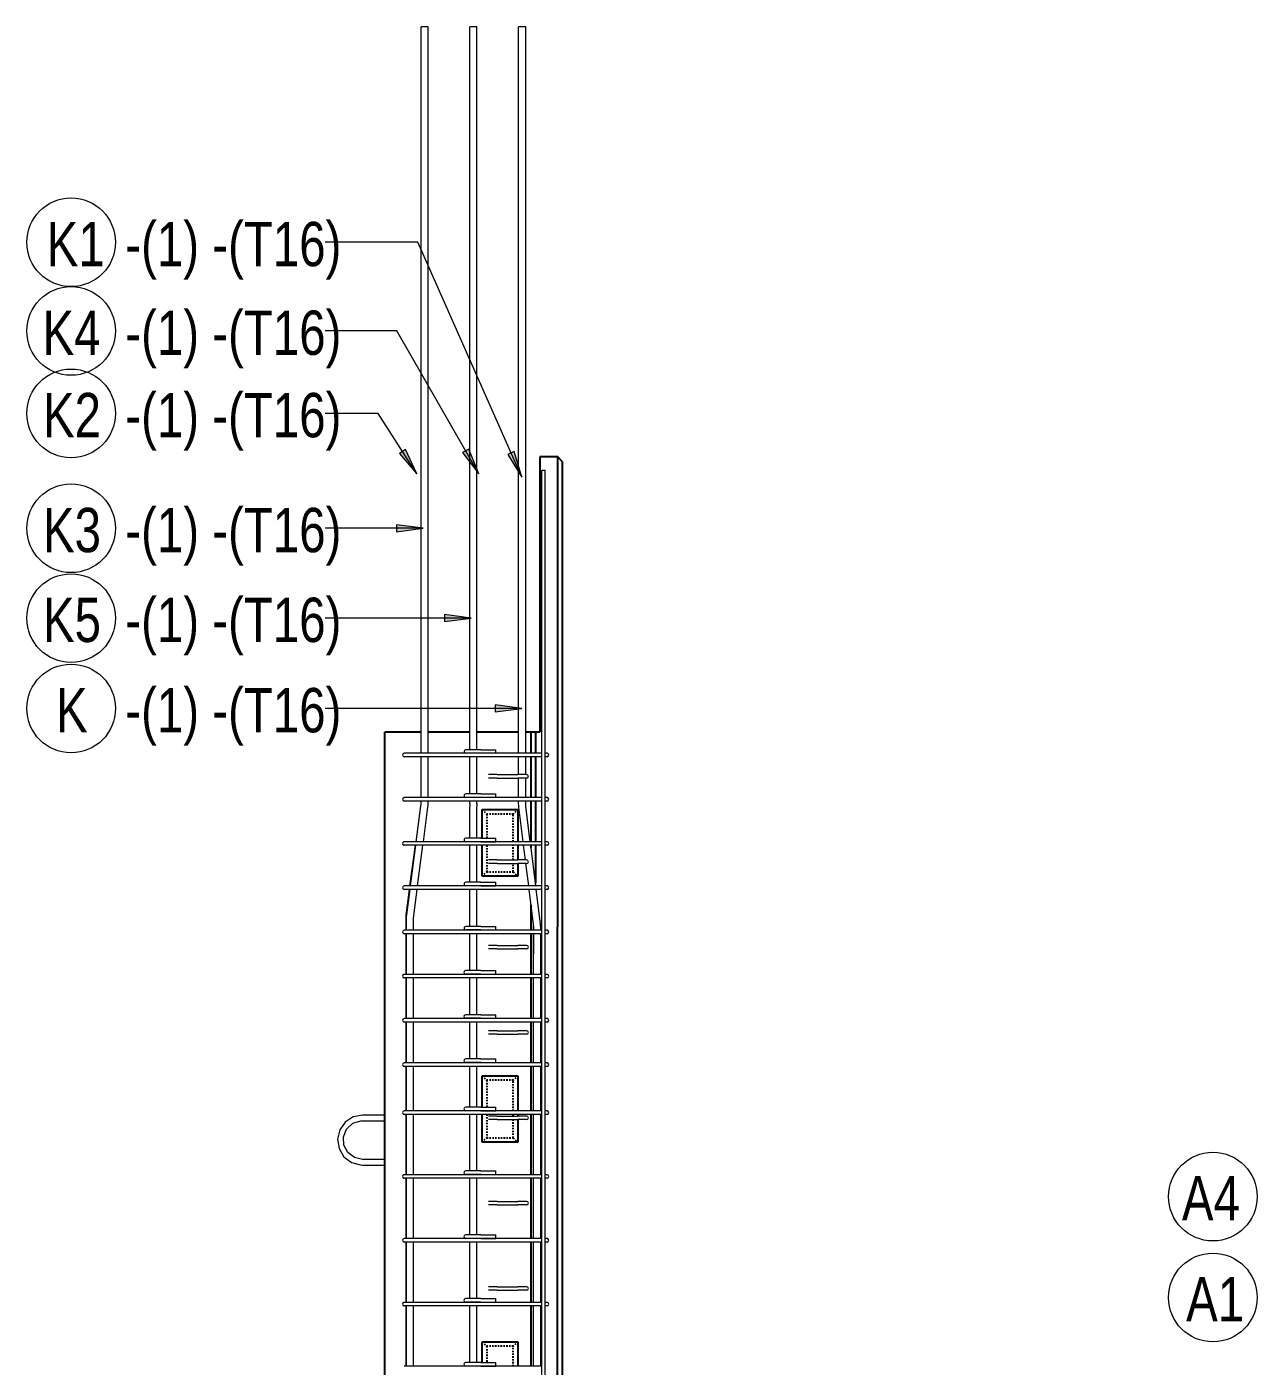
# Model space of a CAD drawing. Header units: millimetres. Extents: x -12508 to 11584, y -2169 to 13538.
# Drawn here: x -5762 to -2987, y 1610 to 4630 of the extents above; entities that cross this region are included whole.
import ezdxf

# ---------------------------------------------------------------- set-up
doc = ezdxf.new("R2010")
doc.units = ezdxf.units.MM
doc.linetypes.add('Dash', pattern=[6.36, 3.18, -3.18])
for name, color, linetype, lineweight in [('A-GENM', 13, 'Continuous', 18), ('A-WALL', 113, 'Continuous', 25), ('A-WALL-HDLN', 110, 'Dash', 25), ('S-COLS', 52, 'Continuous', 18), ('S-COLS-HDLN', 52, 'Dash', 18), ('S-RBAR', 171, 'Continuous', 18), ('S-RBAR-IDEN', 171, 'Continuous', 9)]:
    doc.layers.add(name, color=color, linetype=linetype, lineweight=lineweight)
doc.styles.add('Nirmala UI Semilight', font='NirmalaS.ttf', dxfattribs={"width": 0.8, "height": 100})

# ---------------------------------------------------------------- blocks, each defined once
blk = doc.blocks.new('12_7Ø_ Lifting Insert_COLUMN - 12_9Ø Lifting insert-1653057-Elevation Right 1')
at = {"layer": 'A-GENM'}
for p, q in [((12713.7, 2176.1), (12663.7, 2176.1)), ((12663.7, 2163.4), (12713.7, 2163.4)), ((12713.7, 2076.1), (12663.7, 2076.1)), ((12663.7, 2063.4), (12713.7, 2063.4))]:
    blk.add_line(p, q, dxfattribs=at)
at = {"layer": 'A-GENM', "flags": 128}
for points in [[(12663.7, 2176.1), (12642.7, 2172), (12624.7, 2160.3), (12612.3, 2142.8), (12607.4, 2121.9), (12610.7, 2100.7), (12621.6, 2082.2), (12638.7, 2069.2), (12659.4, 2063.5), (12663.7, 2063.4)], [(12663.7, 2076.1), (12645.3, 2080.1), (12630.3, 2091.6), (12621.6, 2108.3), (12620.7, 2127.1), (12627.8, 2144.5), (12641.6, 2157.4), (12659.6, 2163.2), (12663.7, 2163.4)]]:
    blk.add_lwpolyline(points, dxfattribs=at)
blk = doc.blocks.new('M_Rebar Tag_rfa MARK - ARROW-794226-Elevation Right 1')
at = {"layer": 'S-RBAR-IDEN'}
blk.add_circle((12006.5, 3944.3), 100, dxfattribs=at)
blk = doc.blocks.new('M_Rebar Tag_rfa Dimension - ARROW-793927-Elevation Right 2')
at = {"layer": 'S-RBAR-IDEN'}
blk.add_circle((11535.3, 3792.2), 100, dxfattribs=at)
blk = doc.blocks.new('M_Rebar Tag_rfa Dimension - DOT-793929-Elevation Right 2')
at = {"layer": 'S-RBAR-IDEN'}
blk.add_circle((13398.1, 1558.8), 100, dxfattribs=at)

msp = doc.modelspace()

# ---------------------------------------------------------------- hatches: boundary and pattern name
at = {"layer": 'S-RBAR-IDEN'}
for points in [[(-4882.2, 3621.9), (-4907.9, 3676.7), (-4921.2, 3668.2)], [(-4742.1, 3621.9), (-4765.2, 3677.8), (-4778.9, 3670)], [(-4645.5, 3614.3), (-4662.6, 3672.4), (-4677, 3666)], [(-4868.2, 3499.3), (-4928.2, 3507.2), (-4928.2, 3491.4)], [(-4759.6, 3296.7), (-4819.6, 3304.6), (-4819.6, 3288.8)], [(-4645.5, 3093), (-4705.5, 3100.9), (-4705.5, 3085.1)]]:
    msp.add_hatch(color=256, dxfattribs=at).paths.add_polyline_path(points)

# ---------------------------------------------------------------- linework, layer by layer
at = {"layer": 'A-WALL'}
for p, q in [((-4564.6, 3660.3), (-4604.6, 3660.3)), ((-4604.6, 3660.3), (-4604.6, 3039.8)), ((-4564.7, -1395.2), (-4564.6, 3660.3)), ((-4554.6, 3650.3), (-4564.6, 3660.3)), ((-4554.6, 3650.3), (-4554.7, -1395.2)), ((-4954.7, -1395.2), (-4954.6, 3039.8)), ((-4954.6, 3039.8), (-4954.6, 3039.8)), ((-4872.6, 3039.8), (-4954.6, 3039.8)), ((-4762.6, 3039.8), (-4856.6, 3039.8)), ((-4652.6, 3039.8), (-4746.6, 3039.8)), ((-4624.6, 3039.8), (-4636.6, 3039.8)), ((-4624.6, 2992), (-4624.6, 3039.8)), ((-4614.6, 3039.8), (-4624.6, 3039.8)), ((-4604.6, 3039.8), (-4614.6, 3039.8)), ((-4614.6, 3039.8), (-4614.6, 2992)), ((-4624.6, 2892.2), (-4624.6, 2983.9)), ((-4614.6, 2983.9), (-4614.6, 2892.2)), ((-4624.6, 2792.5), (-4624.6, 2884.2)), ((-4614.6, 2884.2), (-4614.6, 2792.5)), ((-4734.6, 2800.6), (-4734.6, 2864.8)), ((-4734.6, 2864.8), (-4654.6, 2864.8)), ((-4654.6, 2864.8), (-4654.6, 2792.5)), ((-4734.6, 2714.8), (-4734.6, 2784.5)), ((-4654.6, 2784.5), (-4654.6, 2751.3)), ((-4624.6, 2779.2), (-4624.6, 2784.5)), ((-4614.6, 2784.5), (-4614.6, 2699)), ((-4654.6, 2743.3), (-4654.6, 2714.8)), ((-4654.6, 2714.8), (-4734.6, 2714.8)), ((-4624.6, 2593), (-4624.6, 2649.9)), ((-4624.6, 2493.3), (-4624.6, 2585)), ((-4624.6, 2393.6), (-4624.6, 2485.3)), ((-4624.6, 2293.8), (-4624.6, 2385.6)), ((-4624.6, 2185.5), (-4624.6, 2285.8)), ((-4734.6, 2193.8), (-4734.6, 2264.8)), ((-4734.6, 2264.8), (-4654.6, 2264.8)), ((-4654.6, 2264.8), (-4654.6, 2185.5)), ((-4734.6, 2114.8), (-4734.6, 2177.5)), ((-4654.6, 2177.5), (-4654.6, 2173.8)), ((-4624.6, 2041.5), (-4624.6, 2177.5)), ((-4654.6, 2165.8), (-4654.6, 2114.8)), ((-4654.6, 2114.8), (-4734.6, 2114.8)), ((-4624.6, 1897.6), (-4624.6, 2033.5)), ((-4624.6, 1753.6), (-4624.6, 1889.6)), ((-4624.6, 1609.7), (-4624.6, 1745.6)), ((-4734.6, 1618.1), (-4734.6, 1664.8)), ((-4734.6, 1664.8), (-4654.6, 1664.8)), ((-4654.6, 1664.8), (-4654.6, 1609.7))]:
    msp.add_line(p, q, dxfattribs=at)
at = {"layer": 'A-WALL-HDLN'}
for p, q in [((-4954.6, 3039.8), (-4954.6, 3039.8)), ((-4734.6, 2864.8), (-4724.6, 2854.8)), ((-4664.6, 2854.8), (-4724.6, 2854.8)), ((-4724.6, 2854.8), (-4724.6, 2800.6)), ((-4654.6, 2864.8), (-4664.6, 2854.8)), ((-4664.6, 2792.5), (-4664.6, 2854.8)), ((-4724.6, 2784.5), (-4724.6, 2724.8)), ((-4664.6, 2751.3), (-4664.6, 2784.5)), ((-4734.6, 2714.8), (-4724.6, 2724.8)), ((-4724.6, 2724.8), (-4664.6, 2724.8)), ((-4664.6, 2724.8), (-4664.6, 2743.3)), ((-4664.6, 2724.8), (-4654.6, 2714.8)), ((-4734.6, 2264.8), (-4724.6, 2254.8)), ((-4664.6, 2254.8), (-4724.6, 2254.8)), ((-4724.6, 2254.8), (-4724.6, 2193.8)), ((-4654.6, 2264.8), (-4664.6, 2254.8)), ((-4664.6, 2185.5), (-4664.6, 2254.8)), ((-4724.6, 2177.5), (-4724.6, 2124.8)), ((-4664.6, 2173.8), (-4664.6, 2177.5)), ((-4664.6, 2124.8), (-4664.6, 2165.8)), ((-4734.6, 2114.8), (-4724.6, 2124.8)), ((-4724.6, 2124.8), (-4664.6, 2124.8)), ((-4664.6, 2124.8), (-4654.6, 2114.8)), ((-4734.6, 1664.8), (-4724.6, 1654.8)), ((-4654.6, 1664.8), (-4664.6, 1654.8)), ((-4664.6, 1654.8), (-4724.6, 1654.8)), ((-4724.6, 1654.8), (-4724.6, 1618.1)), ((-4664.6, 1609.7), (-4664.6, 1654.8))]:
    msp.add_line(p, q, dxfattribs=at)
at = {"layer": 'S-COLS'}
for p, q in [((-4954.7, -1395.2), (-4954.6, 3039.8)), ((-4954.6, 3039.8), (-4954.6, 3039.8)), ((-4954.6, 3039.8), (-4872.6, 3039.8)), ((-4856.6, 3039.8), (-4762.6, 3039.8)), ((-4654.6, 2864.8), (-4734.6, 2864.8)), ((-4734.6, 2864.8), (-4734.6, 2800.6)), ((-4654.6, 2792.5), (-4654.6, 2864.8)), ((-4734.6, 2784.5), (-4734.6, 2714.8)), ((-4654.6, 2751.3), (-4654.6, 2784.5)), ((-4654.6, 2714.8), (-4654.6, 2743.3)), ((-4734.6, 2714.8), (-4654.6, 2714.8)), ((-4654.6, 2264.8), (-4734.6, 2264.8)), ((-4734.6, 2264.8), (-4734.6, 2193.8)), ((-4654.6, 2185.5), (-4654.6, 2264.8)), ((-4734.6, 2177.5), (-4734.6, 2114.8)), ((-4654.6, 2173.8), (-4654.6, 2177.5)), ((-4654.6, 2114.8), (-4654.6, 2165.8)), ((-4734.6, 2114.8), (-4654.6, 2114.8)), ((-4654.6, 1664.8), (-4734.6, 1664.8)), ((-4734.6, 1664.8), (-4734.6, 1618.1)), ((-4654.6, 1609.7), (-4654.6, 1664.8))]:
    msp.add_line(p, q, dxfattribs=at)
at = {"layer": 'S-COLS-HDLN'}
msp.add_line((-4954.6, 3039.8), (-4954.6, 3039.8), dxfattribs=at)
at = {"layer": 'S-RBAR'}
for p, q in [((-4856.6, 4630.3), (-4872.6, 4630.3)), ((-4872.6, 2992), (-4872.6, 4630.3)), ((-4856.6, 2992), (-4856.6, 4630.3)), ((-4746.6, 4630.3), (-4762.6, 4630.3)), ((-4762.6, 2999.8), (-4762.6, 4630.3)), ((-4746.6, 2999.8), (-4746.6, 4630.3)), ((-4636.6, 4630.3), (-4652.6, 4630.3)), ((-4652.6, 2992), (-4652.6, 4630.3)), ((-4636.6, 2992), (-4636.6, 4630.3)), ((-4600.7, -1365.2), (-4600.6, 3629.8)), ((-4592.6, 3629.8), (-4600.6, 3629.8)), ((-4592.7, -1365.2), (-4592.6, 3629.8)), ((-4608.6, 2992), (-4890.6, 2992)), ((-4737.7, 2999.8), (-4703.8, 2999.8)), ((-4703.8, 2992), (-4703.8, 2999.8)), ((-4608.6, 2984), (-4890.6, 2984)), ((-4872.6, 2892.2), (-4872.6, 2984)), ((-4856.6, 2892.2), (-4856.6, 2984)), ((-4762.6, 2900.2), (-4762.6, 2984)), ((-4746.6, 2900.2), (-4746.6, 2984)), ((-4652.6, 2943.8), (-4652.6, 2984)), ((-4636.6, 2943.8), (-4636.6, 2984)), ((-4700.8, 2943.8), (-4654.6, 2943.8)), ((-4700.8, 2935.8), (-4654.6, 2935.8)), ((-4652.6, 2892.2), (-4652.6, 2935.8)), ((-4636.6, 2892.2), (-4636.6, 2935.8)), ((-4737.7, 2900.2), (-4703.8, 2900.2)), ((-4703.8, 2892.2), (-4703.8, 2900.2)), ((-4608.6, 2892.2), (-4890.6, 2892.2)), ((-4608.6, 2884.2), (-4890.6, 2884.2)), ((-4884, 2792.5), (-4873, 2872.6)), ((-4883.5, 2792.5), (-4873, 2872.6)), ((-4873, 2872.6), (-4872.6, 2878.1)), ((-4872.6, 2878.5), (-4872.6, 2884.2)), ((-4872.6, 2878.1), (-4872.6, 2878.5)), ((-4867.4, 2792.5), (-4857.2, 2870.5)), ((-4857.2, 2870.5), (-4856.9, 2874.5)), ((-4856.9, 2874.5), (-4856.6, 2878.5)), ((-4856.6, 2878.5), (-4856.6, 2884.2)), ((-4762.6, 2878.5), (-4762.6, 2884.2)), ((-4762.6, 2800.6), (-4762.6, 2871.5)), ((-4746.6, 2878.5), (-4746.6, 2884.2)), ((-4746.6, 2800.6), (-4746.6, 2871.5)), ((-4652.6, 2878.5), (-4652.6, 2884.2)), ((-4652.4, 2874.5), (-4652.6, 2878.5)), ((-4652.1, 2870.6), (-4652.4, 2874.5)), ((-4642.4, 2792.5), (-4652.1, 2870.6)), ((-4636.6, 2878.5), (-4636.6, 2884.2)), ((-4636.6, 2878.1), (-4636.6, 2878.5)), ((-4636.3, 2872.5), (-4636.6, 2878.1)), ((-4626.3, 2792.5), (-4636.3, 2872.5)), ((-4897.7, 2692.8), (-4885.1, 2784.5)), ((-4896.6, 2692.8), (-4884.6, 2784.5)), ((-4608.6, 2792.5), (-4890.6, 2792.5)), ((-4608.6, 2784.5), (-4890.6, 2784.5)), ((-4880.5, 2692.8), (-4868.4, 2784.5)), ((-4762.6, 2701), (-4762.6, 2784.5)), ((-4746.6, 2701), (-4746.6, 2784.5)), ((-4737.7, 2800.6), (-4703.8, 2800.6)), ((-4737.7, 2792.6), (-4703.8, 2792.6)), ((-4703.8, 2792.6), (-4703.8, 2800.6)), ((-4637.3, 2751.3), (-4641.4, 2784.5)), ((-4613.9, 2692.8), (-4625.3, 2784.5)), ((-4700.8, 2751.3), (-4654.6, 2751.3)), ((-4700.8, 2743.3), (-4654.6, 2743.3)), ((-4630, 2692.8), (-4636.3, 2743.3)), ((-4608.6, 2692.8), (-4890.6, 2692.8)), ((-4737.7, 2701), (-4703.8, 2701)), ((-4737.7, 2693), (-4703.8, 2693)), ((-4703.8, 2693), (-4703.8, 2701)), ((-4905.9, 2632.5), (-4898.8, 2684.8)), ((-4905.1, 2627.8), (-4897.6, 2684.8)), ((-4608.6, 2684.8), (-4890.6, 2684.8)), ((-4889.2, 2625.8), (-4881.5, 2684.8)), ((-4762.6, 2601.4), (-4762.6, 2678.7)), ((-4746.6, 2601.4), (-4746.6, 2678.7)), ((-4619.1, 2605.6), (-4629, 2684.8)), ((-4603.2, 2607.6), (-4612.9, 2684.8)), ((-4906.5, 2624.5), (-4906.2, 2628.5)), ((-4906.2, 2628.5), (-4905.9, 2632.5)), ((-4906.5, 2593), (-4906.5, 2624.5)), ((-4905.6, 2619.9), (-4905.4, 2623.9)), ((-4905.6, 2593), (-4905.6, 2619.9)), ((-4905.4, 2623.9), (-4905.1, 2627.8)), ((-4889.6, 2619.9), (-4889.3, 2625.4)), ((-4889.6, 2593), (-4889.6, 2619.9)), ((-4889.3, 2625.4), (-4889.2, 2625.8)), ((-4737.7, 2601.4), (-4703.8, 2601.4)), ((-4703.8, 2593.4), (-4703.8, 2601.4)), ((-4619.3, 2606.9), (-4619.3, 2607.3)), ((-4619, 2601.3), (-4619.3, 2606.9)), ((-4619.1, 2605.2), (-4619.1, 2605.6)), ((-4618.7, 2599.6), (-4619.1, 2605.2)), ((-4619, 2593), (-4619, 2601.3)), ((-4618.7, 2593), (-4618.7, 2599.6)), ((-4603, 2603.6), (-4603.2, 2607.6)), ((-4602.7, 2599.6), (-4603, 2603.6)), ((-4602.7, 2593), (-4602.7, 2599.6)), ((-4906.5, 2493.3), (-4906.5, 2584.9)), ((-4905.6, 2493.3), (-4905.6, 2584.9)), ((-4608.6, 2593), (-4890.6, 2593)), ((-4608.6, 2585), (-4890.6, 2585)), ((-4889.6, 2493.3), (-4889.6, 2584.9)), ((-4762.6, 2501.8), (-4762.6, 2584.9)), ((-4746.6, 2501.8), (-4746.6, 2585)), ((-4737.7, 2593.4), (-4703.8, 2593.4)), ((-4619, 2493.3), (-4619, 2585)), ((-4618.8, 2493.3), (-4618.7, 2585)), ((-4602.8, 2493.3), (-4602.7, 2584.9)), ((-4700.8, 2558.8), (-4654.6, 2558.8)), ((-4700.8, 2550.8), (-4654.6, 2550.8)), ((-4906.5, 2393.6), (-4906.5, 2485.3)), ((-4905.6, 2393.6), (-4905.6, 2485.3)), ((-4608.6, 2493.3), (-4890.6, 2493.3)), ((-4608.6, 2485.3), (-4890.6, 2485.3)), ((-4889.6, 2393.6), (-4889.6, 2485.3)), ((-4762.6, 2493.3), (-4762.6, 2493.8)), ((-4762.6, 2402.2), (-4762.6, 2485.3)), ((-4746.6, 2493.3), (-4746.6, 2493.8)), ((-4746.6, 2402.2), (-4746.6, 2485.3)), ((-4737.7, 2501.8), (-4703.8, 2501.8)), ((-4737.7, 2493.8), (-4703.8, 2493.8)), ((-4703.8, 2493.8), (-4703.8, 2501.8)), ((-4619, 2393.6), (-4619, 2485.3)), ((-4618.8, 2393.6), (-4618.8, 2485.3)), ((-4602.8, 2393.6), (-4602.8, 2485.3)), ((-4608.6, 2393.6), (-4890.6, 2393.6)), ((-4762.6, 2393.6), (-4762.6, 2394.2)), ((-4746.6, 2393.6), (-4746.6, 2394.2)), ((-4737.7, 2402.2), (-4703.8, 2402.2)), ((-4737.7, 2394.2), (-4703.8, 2394.2)), ((-4703.8, 2394.2), (-4703.8, 2402.2)), ((-4906.5, 2293.8), (-4906.5, 2385.6)), ((-4905.6, 2293.8), (-4905.6, 2385.6)), ((-4608.6, 2385.6), (-4890.6, 2385.6)), ((-4889.6, 2293.8), (-4889.6, 2385.6)), ((-4762.6, 2302.6), (-4762.6, 2385.6)), ((-4746.6, 2302.6), (-4746.6, 2385.6)), ((-4700.8, 2366.3), (-4654.6, 2366.3)), ((-4700.8, 2358.3), (-4654.6, 2358.3)), ((-4619, 2293.8), (-4619, 2385.6)), ((-4618.8, 2293.8), (-4618.8, 2385.6)), ((-4602.8, 2293.8), (-4602.8, 2385.6)), ((-4737.7, 2302.6), (-4703.8, 2302.6)), ((-4703.8, 2294.6), (-4703.8, 2302.6)), ((-4906.5, 2185.5), (-4906.5, 2285.8)), ((-4905.6, 2185.5), (-4905.6, 2285.8)), ((-4608.6, 2293.8), (-4890.6, 2293.8)), ((-4608.6, 2285.8), (-4890.6, 2285.8)), ((-4889.6, 2185.5), (-4889.6, 2285.8)), ((-4762.6, 2293.8), (-4762.6, 2294.6)), ((-4762.6, 2193.8), (-4762.6, 2285.8)), ((-4746.6, 2293.8), (-4746.6, 2294.6)), ((-4746.6, 2193.8), (-4746.6, 2285.8)), ((-4737.7, 2294.6), (-4703.8, 2294.6)), ((-4619, 2185.5), (-4619, 2285.8)), ((-4618.8, 2185.5), (-4618.8, 2285.8)), ((-4602.8, 2185.5), (-4602.8, 2285.8)), ((-4906.5, 2041.5), (-4906.5, 2177.5)), ((-4905.6, 2041.5), (-4905.6, 2177.5)), ((-4608.6, 2185.5), (-4890.6, 2185.5)), ((-4608.6, 2177.5), (-4890.6, 2177.5)), ((-4889.6, 2041.5), (-4889.6, 2177.5)), ((-4762.6, 2049.9), (-4762.6, 2177.5)), ((-4746.6, 2049.9), (-4746.6, 2177.5)), ((-4737.7, 2193.8), (-4703.8, 2193.8)), ((-4737.7, 2185.8), (-4703.8, 2185.8)), ((-4703.8, 2185.8), (-4703.8, 2193.8)), ((-4619, 2041.5), (-4619, 2177.5)), ((-4618.8, 2041.5), (-4618.8, 2177.5)), ((-4602.8, 2041.5), (-4602.8, 2177.5)), ((-4700.8, 2173.8), (-4654.6, 2173.8)), ((-4700.8, 2165.8), (-4654.6, 2165.8)), ((-4906.5, 1897.6), (-4906.5, 2033.5)), ((-4905.6, 1897.6), (-4905.6, 2033.5)), ((-4608.6, 2041.5), (-4890.6, 2041.5)), ((-4608.6, 2033.5), (-4890.6, 2033.5)), ((-4889.6, 1897.6), (-4889.6, 2033.5)), ((-4762.6, 1905.9), (-4762.6, 2033.5)), ((-4746.6, 1905.9), (-4746.6, 2033.5)), ((-4737.7, 2049.9), (-4703.8, 2049.9)), ((-4737.7, 2041.9), (-4703.8, 2041.9)), ((-4703.8, 2041.9), (-4703.8, 2049.9)), ((-4619, 1897.6), (-4619, 2033.5)), ((-4618.8, 1897.6), (-4618.8, 2033.5)), ((-4602.8, 1897.6), (-4602.8, 2033.5)), ((-4700.8, 1981.3), (-4654.6, 1981.3)), ((-4700.8, 1973.3), (-4654.6, 1973.3)), ((-4737.7, 1905.9), (-4703.8, 1905.9)), ((-4703.8, 1897.9), (-4703.8, 1905.9)), ((-4906.5, 1753.6), (-4906.5, 1889.6)), ((-4905.6, 1753.6), (-4905.6, 1889.6)), ((-4608.6, 1897.6), (-4890.6, 1897.6)), ((-4608.6, 1889.6), (-4890.6, 1889.6)), ((-4889.6, 1753.6), (-4889.6, 1889.6)), ((-4762.6, 1762), (-4762.6, 1889.6)), ((-4746.6, 1762), (-4746.6, 1889.6)), ((-4737.7, 1897.9), (-4703.8, 1897.9)), ((-4619, 1753.6), (-4619, 1889.6)), ((-4618.8, 1753.6), (-4618.8, 1889.6)), ((-4602.8, 1753.6), (-4602.8, 1889.6)), ((-4700.8, 1788.8), (-4654.6, 1788.8)), ((-4608.6, 1753.6), (-4890.6, 1753.6)), ((-4737.7, 1762), (-4703.8, 1762)), ((-4737.7, 1754), (-4703.8, 1754)), ((-4703.8, 1754), (-4703.8, 1762)), ((-4700.8, 1780.8), (-4654.6, 1780.8)), ((-4906.5, 1609.7), (-4906.5, 1745.6)), ((-4905.6, 1609.7), (-4905.6, 1745.6)), ((-4608.6, 1745.6), (-4890.6, 1745.6)), ((-4889.6, 1609.7), (-4889.6, 1745.6)), ((-4762.6, 1618.1), (-4762.6, 1745.6)), ((-4746.6, 1618.1), (-4746.6, 1745.6)), ((-4619, 1609.7), (-4619, 1745.6)), ((-4618.8, 1609.7), (-4618.8, 1745.6)), ((-4602.8, 1609.7), (-4602.8, 1745.6)), ((-4608.6, 1609.7), (-4890.6, 1609.7)), ((-4737.7, 1618.1), (-4703.8, 1618.1)), ((-4737.7, 1610.1), (-4703.8, 1610.1)), ((-4703.8, 1610.1), (-4703.8, 1618.1))]:
    msp.add_line(p, q, dxfattribs=at)
for centre, start, end in [((-4910.6, 2988), 89.9997, 269.9997), ((-4910.6, 2988), 89.9997, 269.9997), ((-4771.8, 2995.8), 89.9997, 254.9997), ((-4588.6, 2988), 269.9997, 89.9997), ((-4634.6, 2939.8), 269.9997, 89.9997), ((-4771.8, 2896.2), 89.9997, 269.9997), ((-4910.6, 2888.2), 89.9997, 269.9997), ((-4910.6, 2888.2), 89.9997, 269.9997), ((-4588.6, 2888.2), 269.9997, 89.9997), ((-4910.6, 2788.5), 89.9997, 269.9997), ((-4910.6, 2788.5), 89.9997, 269.9997), ((-4771.8, 2796.6), 89.9997, 269.9997), ((-4588.6, 2788.5), 269.9997, 89.9997), ((-4634.6, 2747.3), 269.9997, 89.9997), ((-4910.6, 2688.8), 89.9997, 269.9997), ((-4910.6, 2688.8), 89.9997, 269.9997), ((-4771.8, 2697), 89.9997, 269.9997), ((-4588.6, 2688.8), 269.9997, 89.9997), ((-4771.8, 2597.4), 89.9997, 269.9997), ((-4910.6, 2589), 89.9997, 269.9997), ((-4910.6, 2589), 89.9997, 269.9997), ((-4588.6, 2589), 269.9997, 89.9997), ((-4634.6, 2554.8), 269.9997, 89.9997), ((-4910.6, 2489.3), 89.9997, 269.9997), ((-4910.6, 2489.3), 89.9997, 269.9997), ((-4771.9, 2497.8), 89.9997, 269.9997), ((-4588.6, 2489.3), 269.9997, 89.9997), ((-4910.6, 2389.6), 89.9997, 269.9997), ((-4910.6, 2389.6), 89.9997, 269.9997), ((-4771.9, 2398.2), 89.9997, 269.9997), ((-4588.6, 2389.6), 269.9997, 89.9997), ((-4634.6, 2362.3), 269.9997, 89.9997), ((-4771.9, 2298.6), 89.9997, 269.9997), ((-4910.6, 2289.8), 89.9997, 269.9997), ((-4910.6, 2289.8), 89.9997, 269.9997), ((-4588.6, 2289.8), 269.9997, 89.9997), ((-4910.6, 2181.5), 89.9997, 269.9997), ((-4910.6, 2181.5), 89.9997, 269.9997), ((-4771.9, 2189.8), 89.9997, 269.9997), ((-4588.6, 2181.5), 269.9997, 89.9997), ((-4634.6, 2169.8), 269.9997, 89.9997), ((-4910.6, 2037.5), 89.9997, 269.9997), ((-4910.6, 2037.5), 89.9997, 269.9997), ((-4771.9, 2045.9), 89.9997, 269.9997), ((-4588.6, 2037.5), 269.9997, 89.9997), ((-4634.6, 1977.3), 269.9997, 89.9997), ((-4771.9, 1901.9), 89.9997, 269.9997), ((-4910.6, 1893.6), 89.9997, 269.9997), ((-4910.6, 1893.6), 89.9997, 269.9997), ((-4588.6, 1893.6), 269.9997, 89.9997), ((-4634.6, 1784.8), 269.9997, 89.9997), ((-4910.6, 1749.6), 89.9997, 269.9997), ((-4910.6, 1749.6), 89.9997, 269.9997), ((-4771.9, 1758), 89.9997, 269.9997), ((-4588.6, 1749.6), 269.9997, 89.9997), ((-4771.9, 1614.1), 89.9997, 269.9997)]:
    msp.add_arc(centre, 4, start, end, dxfattribs=at)
for centre, major_axis, ratio, start_param, end_param in [((-4890.6, 2992), (-20, 0), 0.00001, 4.712377, 6.283174), ((-4751.8, 2999.8), (-20, 0), 0.00001, 3.926979, 6.283174), ((-4608.6, 2992), (-20, 0), 0.00001, 4.268081, 4.712366), ((-4608.6, 2992), (-20, 0), 0.00001, 3.141581, 3.677858), ((-4890.6, 2984), (-20, 0), 0.00001, 4.712377, 6.283174), ((-4608.6, 2984), (-20, 0), 0.00001, 4.268082, 4.712377), ((-4608.6, 2984), (-20, 0), 0.00001, 3.141593, 3.677855), ((-4700.8, 2943.8), (-20, 0), 0.00001, 4.712377, 6.283174), ((-4700.8, 2935.8), (-20, 0), 0.00001, 4.712377, 6.283174), ((-4654.6, 2943.8), (-20, 0), 0.00001, 3.141593, 4.712377), ((-4654.6, 2935.8), (-20, 0), 0.00001, 3.141581, 4.712366), ((-4751.8, 2900.2), (-20, 0), 0.00001, 3.926979, 6.283174), ((-4890.6, 2892.2), (-20, 0), 0.00001, 4.712377, 6.283174), ((-4890.6, 2884.2), (-20, 0), 0.00001, 4.712377, 6.283174), ((-4762.6, 2878.5), (0, 40), 0.000012, 1.570807, 1.74534), ((-4746.6, 2878.5), (0, 40), 0.000012, 1.570807, 1.74534), ((-4608.6, 2892.2), (-20, 0), 0.00001, 4.268081, 4.712366), ((-4608.6, 2884.2), (-20, 0), 0.00001, 4.268082, 4.712377), ((-4608.6, 2892.2), (-20, 0), 0.00001, 3.141581, 3.677858), ((-4608.6, 2884.2), (-20, 0), 0.00001, 3.141593, 3.677855), ((-4890.6, 2792.5), (-20, 0), 0.00001, 4.712377, 6.283174), ((-4890.6, 2784.5), (-20, 0), 0.00001, 4.712377, 6.283174), ((-4751.8, 2800.6), (-20, 0), 0.00001, 3.926979, 6.283174), ((-4751.8, 2792.6), (-20, 0), 0.00001, 3.926979, 6.283174), ((-4608.6, 2792.5), (-20, 0), 0.00001, 4.268081, 4.712366), ((-4608.6, 2784.5), (-20, 0), 0.00001, 4.268082, 4.712377), ((-4608.6, 2792.5), (-20, 0), 0.00001, 3.141581, 3.677858), ((-4608.6, 2784.5), (-20, 0), 0.00001, 3.141593, 3.677855), ((-4700.8, 2751.3), (-20, 0), 0.00001, 4.712377, 6.283174), ((-4654.6, 2751.3), (-20, 0), 0.00001, 3.141593, 4.712377), ((-4700.8, 2743.3), (-20, 0), 0.00001, 4.712377, 6.283174), ((-4654.6, 2743.3), (-20, 0), 0.00001, 3.141581, 4.712366), ((-4890.6, 2692.8), (-20, 0), 0.00001, 4.712377, 6.283174), ((-4751.8, 2701), (-20, 0), 0.00001, 3.926979, 6.283174), ((-4751.8, 2693), (-20, 0), 0.00001, 3.926979, 6.283174), ((-4608.6, 2692.8), (-20, 0), 0.00001, 4.268081, 4.712366), ((-4608.6, 2692.8), (-20, 0), 0.00001, 3.141581, 3.677858), ((-4890.6, 2684.8), (-20, 0), 0.00001, 4.712377, 6.283174), ((-4762.6, 2678.7), (0, 40), 0.000012, 4.712399, 4.865551), ((-4746.6, 2678.7), (0, 40), 0.000012, 4.712399, 4.865551), ((-4608.6, 2684.8), (-20, 0), 0.00001, 4.268082, 4.712377), ((-4608.6, 2684.8), (-20, 0), 0.00001, 3.141593, 3.677855), ((-4751.8, 2601.4), (-20, 0), 0.00001, 3.926979, 6.283174), ((-4890.6, 2593), (-20, 0), 0.00001, 4.712377, 6.283174), ((-4890.6, 2585), (-20, 0), 0.00001, 4.712377, 6.283174), ((-4751.8, 2593.4), (-20, 0), 0.00001, 3.926979, 6.283174), ((-4608.6, 2593), (-20, 0), 0.00001, 4.268081, 4.712366), ((-4608.6, 2585), (-20, 0), 0.00001, 4.268082, 4.712377), ((-4608.6, 2593), (-20, 0), 0.00001, 3.141581, 3.677858), ((-4608.6, 2585), (-20, 0), 0.00001, 3.141593, 3.677855), ((-4700.8, 2558.8), (-20, 0), 0.00001, 4.712377, 6.283174), ((-4700.8, 2550.8), (-20, 0), 0.00001, 4.712377, 6.283174), ((-4654.6, 2558.8), (-20, 0), 0.00001, 3.141593, 4.712377), ((-4654.6, 2550.8), (-20, 0), 0.00001, 3.141581, 4.712366), ((-4890.6, 2493.3), (-20, 0), 0.00001, 4.712377, 6.283174), ((-4890.6, 2485.3), (-20, 0), 0.00001, 4.712377, 6.283174), ((-4751.9, 2501.8), (-20, 0), 0.00001, 3.926979, 6.283174), ((-4751.9, 2493.8), (-20, 0), 0.00001, 3.926979, 6.283174), ((-4608.6, 2493.3), (-20, 0), 0.00001, 4.268081, 4.712366), ((-4608.6, 2485.3), (-20, 0), 0.00001, 4.268082, 4.712377), ((-4608.6, 2493.3), (-20, 0), 0.00001, 3.141581, 3.677858), ((-4608.6, 2485.3), (-20, 0), 0.00001, 3.141593, 3.677855), ((-4890.6, 2393.6), (-20, 0), 0.00001, 4.712377, 6.283174), ((-4751.9, 2402.2), (-20, 0), 0.00001, 3.926979, 6.283174), ((-4751.9, 2394.2), (-20, 0), 0.00001, 3.926979, 6.283174), ((-4608.6, 2393.6), (-20, 0), 0.00001, 4.268081, 4.712366), ((-4608.6, 2393.6), (-20, 0), 0.00001, 3.141581, 3.677858), ((-4890.6, 2385.6), (-20, 0), 0.00001, 4.712377, 6.283174), ((-4700.8, 2366.3), (-20, 0), 0.00001, 4.712377, 6.283174), ((-4700.8, 2358.3), (-20, 0), 0.00001, 4.712377, 6.283174), ((-4654.6, 2366.3), (-20, 0), 0.00001, 3.141593, 4.712377), ((-4654.6, 2358.3), (-20, 0), 0.00001, 3.141581, 4.712366), ((-4608.6, 2385.6), (-20, 0), 0.00001, 4.268082, 4.712377), ((-4608.6, 2385.6), (-20, 0), 0.00001, 3.141593, 3.677855), ((-4751.9, 2302.6), (-20, 0), 0.00001, 3.926979, 6.283174), ((-4890.6, 2293.8), (-20, 0), 0.00001, 4.712377, 6.283174), ((-4890.6, 2285.8), (-20, 0), 0.00001, 4.712377, 6.283174), ((-4751.9, 2294.6), (-20, 0), 0.00001, 3.926979, 6.283174), ((-4608.6, 2293.8), (-20, 0), 0.00001, 4.268081, 4.712366), ((-4608.6, 2285.8), (-20, 0), 0.00001, 4.268082, 4.712377), ((-4608.6, 2293.8), (-20, 0), 0.00001, 3.141581, 3.677858), ((-4608.6, 2285.8), (-20, 0), 0.00001, 3.141593, 3.677855), ((-4890.6, 2185.5), (-20, 0), 0.00001, 4.712377, 6.283174), ((-4890.6, 2177.5), (-20, 0), 0.00001, 4.712377, 6.283174), ((-4751.9, 2193.8), (-20, 0), 0.00001, 3.926979, 6.283174), ((-4751.9, 2185.8), (-20, 0), 0.00001, 3.926979, 6.283174), ((-4608.6, 2185.5), (-20, 0), 0.00001, 4.268081, 4.712366), ((-4608.6, 2177.5), (-20, 0), 0.00001, 4.268082, 4.712377), ((-4608.6, 2185.5), (-20, 0), 0.00001, 3.141581, 3.677858), ((-4608.6, 2177.5), (-20, 0), 0.00001, 3.141593, 3.677855), ((-4700.8, 2173.8), (-20, 0), 0.00001, 4.712377, 6.283174), ((-4700.8, 2165.8), (-20, 0), 0.00001, 4.712377, 6.283174), ((-4654.6, 2173.8), (-20, 0), 0.00001, 3.141593, 4.712377), ((-4654.6, 2165.8), (-20, 0), 0.00001, 3.141581, 4.712366), ((-4890.6, 2041.5), (-20, 0), 0.00001, 4.712377, 6.283174), ((-4890.6, 2033.5), (-20, 0), 0.00001, 4.712377, 6.283174), ((-4751.9, 2049.9), (-20, 0), 0.00001, 3.926979, 6.283174), ((-4751.9, 2041.9), (-20, 0), 0.00001, 3.926979, 6.283174), ((-4608.6, 2041.5), (-20, 0), 0.00001, 4.268081, 4.712366), ((-4608.6, 2033.5), (-20, 0), 0.00001, 4.268082, 4.712377), ((-4608.6, 2041.5), (-20, 0), 0.00001, 3.141581, 3.677858), ((-4608.6, 2033.5), (-20, 0), 0.00001, 3.141593, 3.677855), ((-4700.8, 1981.3), (-20, 0), 0.00001, 4.712377, 6.283174), ((-4700.8, 1973.3), (-20, 0), 0.00001, 4.712377, 6.283174), ((-4654.6, 1981.3), (-20, 0), 0.00001, 3.141593, 4.712377), ((-4654.6, 1973.3), (-20, 0), 0.00001, 3.141581, 4.712366), ((-4751.9, 1905.9), (-20, 0), 0.00001, 3.926979, 6.283174), ((-4890.6, 1897.6), (-20, 0), 0.00001, 4.712377, 6.283174), ((-4890.6, 1889.6), (-20, 0), 0.00001, 4.712377, 6.283174), ((-4751.9, 1897.9), (-20, 0), 0.00001, 3.926979, 6.283174), ((-4608.6, 1897.6), (-20, 0), 0.00001, 4.268081, 4.712366), ((-4608.6, 1889.6), (-20, 0), 0.00001, 4.268082, 4.712377), ((-4608.6, 1897.6), (-20, 0), 0.00001, 3.141581, 3.677858), ((-4608.6, 1889.6), (-20, 0), 0.00001, 3.141593, 3.677855), ((-4700.8, 1788.8), (-20, 0), 0.00001, 4.712377, 6.283174), ((-4654.6, 1788.8), (-20, 0), 0.00001, 3.141593, 4.712377), ((-4890.6, 1753.6), (-20, 0), 0.00001, 4.712377, 6.283174), ((-4751.9, 1762), (-20, 0), 0.00001, 3.926979, 6.283174), ((-4751.9, 1754), (-20, 0), 0.00001, 3.926979, 6.283174), ((-4700.8, 1780.8), (-20, 0), 0.00001, 4.712377, 6.283174), ((-4654.6, 1780.8), (-20, 0), 0.00001, 3.141581, 4.712366), ((-4608.6, 1753.6), (-20, 0), 0.00001, 4.268081, 4.712366), ((-4608.6, 1753.6), (-20, 0), 0.00001, 3.141581, 3.677858), ((-4890.6, 1745.6), (-20, 0), 0.00001, 4.712377, 6.283174), ((-4608.6, 1745.6), (-20, 0), 0.00001, 4.268082, 4.712377), ((-4608.6, 1745.6), (-20, 0), 0.00001, 3.141593, 3.677855), ((-4890.6, 1609.7), (-20, 0), 0.00001, 4.712377, 6.283174), ((-4751.9, 1618.1), (-20, 0), 0.00001, 3.926979, 6.283174), ((-4751.9, 1610.1), (-20, 0), 0.00001, 3.926979, 6.283174), ((-4608.6, 1609.7), (-20, 0), 0.00001, 4.268081, 4.712366)]:
    msp.add_ellipse(centre, major_axis=major_axis, ratio=ratio, start_param=start_param, end_param=end_param, dxfattribs=at)
at = {"layer": 'S-RBAR-IDEN'}
for p, q in [((-4880.2, 4144.3), (-5088.8, 4144.3)), ((-4645.5, 3614.3), (-4880.2, 4144.3)), ((-4927.7, 3944.3), (-5088.8, 3944.3)), ((-4742.1, 3621.9), (-4927.7, 3944.3)), ((-4969.7, 3758.5), (-5088.8, 3758.5)), ((-4882.2, 3621.9), (-4969.7, 3758.5)), ((-4907.9, 3676.7), (-4921.2, 3668.2)), ((-4921.2, 3668.2), (-4882.2, 3621.9)), ((-4882.2, 3621.9), (-4907.9, 3676.7)), ((-4765.2, 3677.8), (-4778.9, 3670)), ((-4778.9, 3670), (-4742.1, 3621.9)), ((-4742.1, 3621.9), (-4765.2, 3677.8)), ((-4662.6, 3672.4), (-4677, 3666)), ((-4677, 3666), (-4645.5, 3614.3)), ((-4645.5, 3614.3), (-4662.6, 3672.4)), ((-4868.2, 3499.3), (-4928.2, 3507.2)), ((-4928.2, 3507.2), (-4928.2, 3491.4)), ((-4868.2, 3499.3), (-5088.8, 3499.3)), ((-4928.2, 3491.4), (-4868.2, 3499.3)), ((-4759.6, 3296.7), (-5088.8, 3296.7)), ((-4759.6, 3296.7), (-4819.6, 3304.6)), ((-4819.6, 3304.6), (-4819.6, 3288.8)), ((-4819.6, 3288.8), (-4759.6, 3296.7)), ((-4645.5, 3093), (-5088.8, 3093)), ((-4645.5, 3093), (-4705.5, 3100.9)), ((-4705.5, 3100.9), (-4705.5, 3085.1)), ((-4705.5, 3085.1), (-4645.5, 3093))]:
    msp.add_line(p, q, dxfattribs=at)

# ---------------------------------------------------------------- block references
at = {"layer": 'A-GENM'}
msp.add_blockref('12_7Ø_ Lifting Insert_COLUMN - 12_9Ø Lifting insert-1653057-Elevation Right 1', (-17668.4, 0), dxfattribs=at)
at = {"layer": 'S-RBAR-IDEN'}
for name, p in [('M_Rebar Tag_rfa MARK - ARROW-794226-Elevation Right 1', (-17668.4, 200)), ('M_Rebar Tag_rfa MARK - ARROW-794226-Elevation Right 1', (-17668.4, 0)), ('M_Rebar Tag_rfa MARK - ARROW-794226-Elevation Right 1', (-17668.4, -185.8)), ('M_Rebar Tag_rfa MARK - ARROW-794226-Elevation Right 1', (-17668.4, -445)), ('M_Rebar Tag_rfa MARK - ARROW-794226-Elevation Right 1', (-17668.4, -647.6)), ('M_Rebar Tag_rfa MARK - ARROW-794226-Elevation Right 1', (-17668.4, -851.3)), ('M_Rebar Tag_rfa Dimension - ARROW-793927-Elevation Right 2', (-14622.2, -1800)), ('M_Rebar Tag_rfa Dimension - DOT-793929-Elevation Right 2', (-16485, 205.8))]:
    msp.add_blockref(name, p, dxfattribs=at)

# ---------------------------------------------------------------- texts
at = {"layer": 'S-RBAR-IDEN', "char_height": 100, "attachment_point": 1, "style": 'Nirmala UI Semilight'}
for s, insert, width in [('K1', (-5716.9, 4190.4), 125.705), ('-(1) -(T16)', (-5539.7, 4190.4), 543.865), ('K4', (-5726.4, 3990.4), 148.793), ('-(1) -(T16)', (-5539.7, 3990.4), 543.865), ('K2', (-5725.4, 3804.6), 146.228), ('-(1) -(T16)', (-5539.7, 3804.6), 543.865), ('K3', (-5725.4, 3545.4), 146.228), ('-(1) -(T16)', (-5539.7, 3545.4), 543.865), ('K5', (-5725.4, 3342.8), 146.228), ('-(1) -(T16)', (-5539.7, 3342.8), 543.865), ('-(1) -(T16)', (-5539.7, 3139.1), 543.865), ('K', (-5695.8, 3139.1), 74.397), ('A4', (-3156.8, 2038.3), 161.62), ('A1', (-3147.2, 1810.7), 138.532)]:
    msp.add_mtext(s, dxfattribs=dict(at, insert=insert, width=width))

doc.saveas('drawing.dxf')
